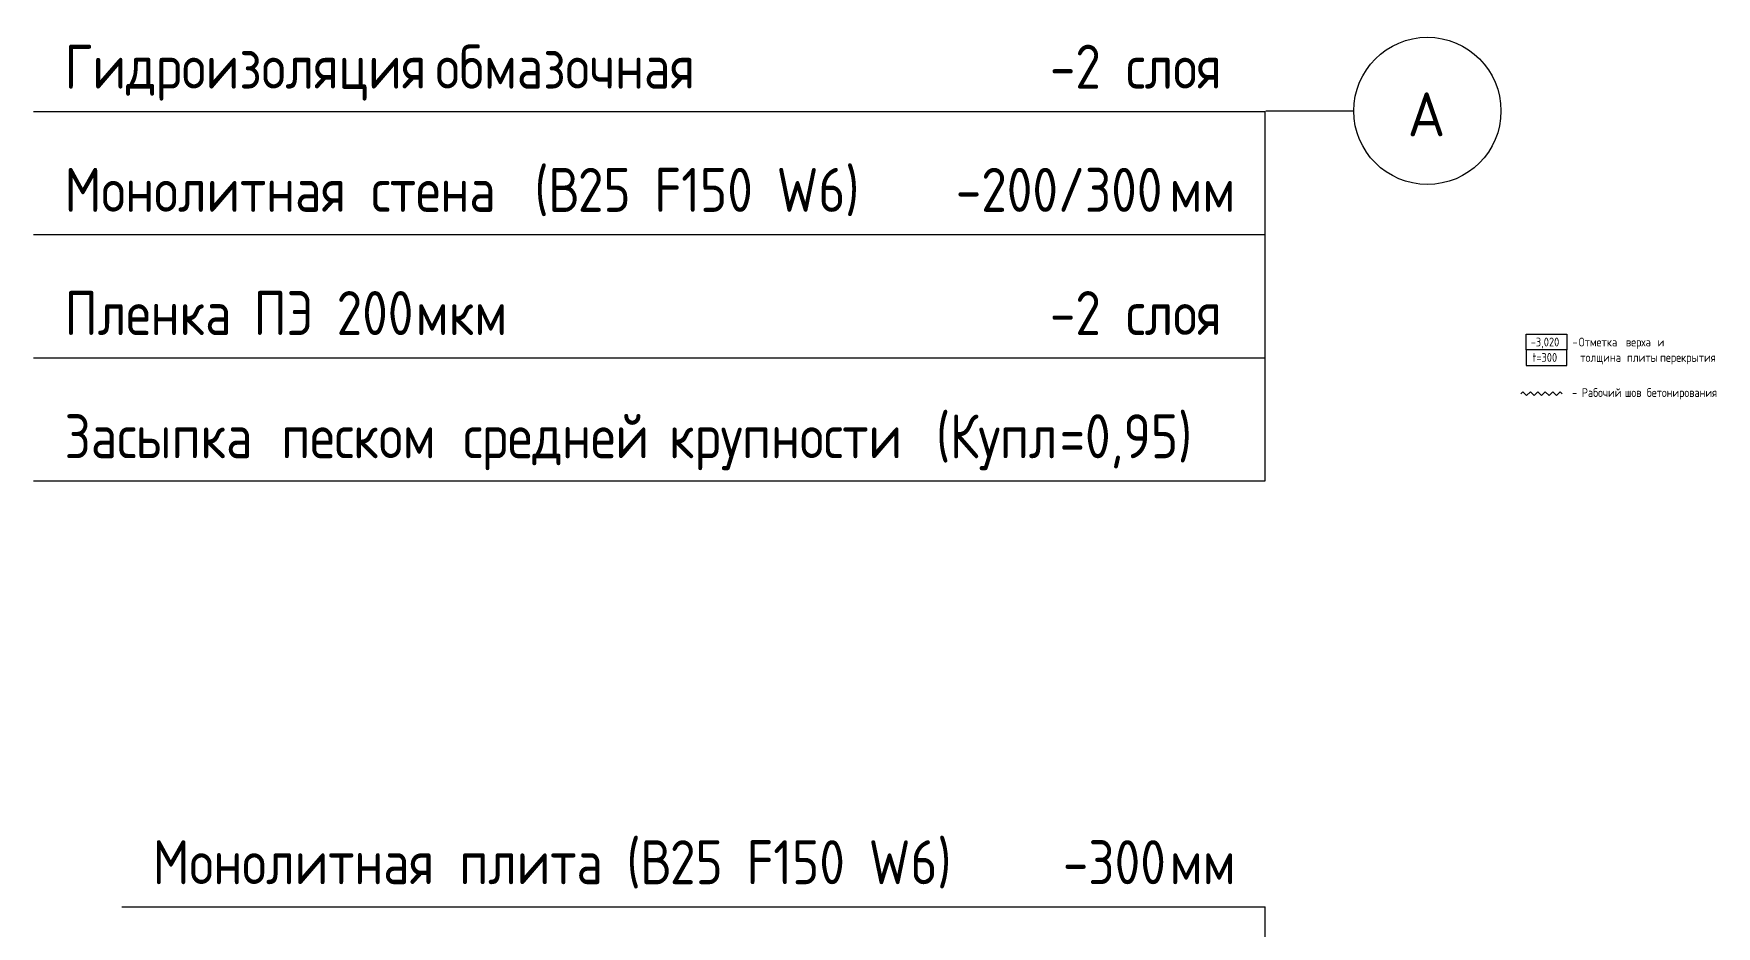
# Model space of a CAD drawing. Header units: millimetres. Extents: x 17301 to 64744, y -5326 to 7712.
# Drawn here: x 59962 to 64744, y -854 to 1682 of the extents above; entities that cross this region are included whole.
import ezdxf

# ---------------------------------------------------------------- set-up
doc = ezdxf.new("R2010")
doc.units = ezdxf.units.MM
doc.layers.add('AA_Vinoska', color=7, linetype='Continuous', lineweight=9)
doc.styles.add('GOST Common_1', font='GOST_Common.ttf', dxfattribs={"height": 125})
doc.styles.add('GOST Common_2', font='GOST_Common.ttf', dxfattribs={"width": 0.9, "height": 25})
doc.styles.add('ISOCPEUR_1', font='isocpeur.TTF', dxfattribs={"width": 0.85, "height": 125})
doc.styles.add('ISOCPEUR_5', font='isocpeur.TTF', dxfattribs={"width": 0.85, "height": 25})

# ---------------------------------------------------------------- blocks, each defined once
blk = doc.blocks.new('010_Флажок - ФПм-3987251-Флаг_Состав')
at = {"layer": 'AA_Vinoska'}
for p, q in [((1799.1, -799), (5049.1, -799)), ((5049.1, -1149), (5049.1, -799)), ((1799.1, -1149), (5049.1, -1149)), ((5049.1, -1499), (5049.1, -1149)), ((1799.1, -1499), (5049.1, -1499)), ((5049.1, -1849), (5049.1, -1499)), ((1799.1, -1849), (5049.1, -1849))]:
    blk.add_line(p, q, dxfattribs=at)
blk = doc.blocks.new('010_Флажок - СТм-3987245-Флаг_Состав')
at = {"layer": 'AA_Vinoska'}
for p, q in [((1548.6, 1461.1), (5048.6, 1461.1)), ((5048.6, 1111.1), (5048.6, 1461.1)), ((1548.6, 1111.1), (5048.6, 1111.1)), ((5048.6, 761.1), (5048.6, 1111.1)), ((1548.6, 761.1), (5048.6, 761.1)), ((5048.6, 411.1), (5048.6, 761.1)), ((1548.6, 411.1), (5048.6, 411.1))]:
    blk.add_line(p, q, dxfattribs=at)
blk = doc.blocks.new('010_Флажок только номер _ТиповАннот_ - Узел А-4007363-Флаг_Состав')
at = {"layer": 'AA_Vinoska'}
blk.add_line((5050.8, 1462.5), (5300.8, 1462.5), dxfattribs=at)
blk.add_circle((5509.9, 1462.5), 209.1, dxfattribs=at)
blk = doc.blocks.new('076_Отм верха и толщина плиты _ТиповАннот_ - 076_Отм верха и толщина плиты _ТиповАннот_-3928939-УО_Опл')
at = {"layer": 'AA_Vinoska'}
for p, q in [((688.2, 783.7), (688.2, 828.2)), ((688.2, 828.2), (803.8, 828.2)), ((803.8, 828.2), (803.8, 783.7)), ((688.2, 783.7), (688.2, 739.2)), ((803.8, 783.7), (688.2, 783.7)), ((803.8, 739.2), (803.8, 783.7)), ((688.2, 739.2), (803.8, 739.2))]:
    blk.add_line(p, q, dxfattribs=at)
blk = doc.blocks.new('076_Примечание шов бетонирования - 076_Примечание шов бетонирования-1623416-УО_Опл')
at = {"layer": 'AA_Vinoska'}
for p, q in [((673.2, 658.8), (679.1, 664.8)), ((689.8, 654.2), (679.1, 664.8)), ((689.8, 654.2), (700.4, 664.8)), ((711, 654.2), (700.4, 664.8)), ((711, 654.2), (721.6, 664.8)), ((732.2, 654.2), (721.6, 664.8)), ((732.2, 654.2), (742.8, 664.8)), ((753.4, 654.2), (742.8, 664.8)), ((753.4, 654.2), (764, 664.8)), ((774.6, 654.2), (764, 664.8)), ((774.6, 654.2), (785.2, 664.8)), ((791.1, 658.9), (785.2, 664.8))]:
    blk.add_line(p, q, dxfattribs=at)

msp = doc.modelspace()

# ---------------------------------------------------------------- block references
at = {"layer": 'AA_Vinoska'}
for name, p in [('010_Флажок - СТм-3987245-Флаг_Состав', (58412.8775, 0)), ('076_Отм верха и толщина плиты _ТиповАннот_ - 076_Отм верха и толщина плиты _ТиповАннот_-3928939-УО_Опл', (63514.9806, 0)), ('076_Примечание шов бетонирования - 076_Примечание шов бетонирования-1623416-УО_Опл', (63514.9806, 0)), ('010_Флажок - ФПм-3987251-Флаг_Состав', (58412.8775, 0))]:
    msp.add_blockref(name, p, dxfattribs=at)

# ---------------------------------------------------------------- texts
at = {"layer": 'AA_Vinoska', "char_height": 125, "attachment_point": 1, "style": 'ISOCPEUR_1', "bg_fill": 3, "box_fill_scale": 1.25, "bg_fill_color": 256, "bg_fill_true_color": 13158600, "bg_fill_transparency": 0}
for s, insert, width in [('Гидроизоляция', (60049.3984, 1650.6302), 1199.3245), ('-2 ', (62849.7155, 1650.6302), 262.352234), ('Монолитная', (60299.8231, -609.5075), 977.858328), ('-300', (62886.6903, -609.5075), 367.974562)]:
    msp.add_mtext(s, dxfattribs=dict(at, insert=insert, width=width))
at = {"layer": 'AA_Vinoska', "attachment_point": 1}
for s, insert, char_height, width, style in [('\\fGOST Common|b0|i0|c204|p34|;А', (63866.5185, 1515.2789), 125, 136.286875, 'GOST Common_1'), ('-3,020', (64216.4712, 818.3053), 25, 106.784775, 'GOST Common_2'), ('Отметка', (64352.8802, 818.1867), 25, 152.961975, 'GOST Common_2'), ('\\fGOST Common|b0|i0|c204|p34|;\\W.9; ', (64479.0865, 818.1867), 25, 9.379744, 'GOST Common_2'), ('\\fGOST Common|b0|i0|c204|p34|;\\W.9; ', (64568.9786, 818.1867), 25, 9.379744, 'GOST Common_2'), ('t=300', (64221.5562, 774.4997), 25, 94.518956, 'GOST Common_2'), (' - ', (64321.3286, 818.1867), 25, 38.240494, 'GOST Common_2'), ('толщина', (64357.2575, 774.4367), 25, 151.518937, 'GOST Common_2'), ('\\fGOST Common|b0|i0|c204|p34|;\\W.9; ', (64482.2731, 774.4367), 25, 9.379744, 'GOST Common_2'), ('верха', (64486.8255, 818.1867), 25, 99.569587, 'GOST Common_2'), ('плиты', (64490.0122, 774.4367), 25, 104.620219, 'GOST Common_2'), ('\\fGOST Common|b0|i0|c204|p34|;\\W.9; ', (64576.3325, 774.4367), 25, 9.379744, 'GOST Common_2'), ('\\fGOST Common|b0|i0|c204|p34|;\\W.9;и', (64576.7177, 818.1867), 25, 19.481006, 'GOST Common_2'), ('перекрытия', (64584.0715, 774.4367), 25, 202.02525, 'GOST Common_2'), ('Рабочий', (64361.5092, 674.7195), 25, 132.879703, 'ISOCPEUR_5'), ('\\fISOCPEUR|b0|i0|c204|p34|;\\W.85; ', (64471.1459, 674.7195), 25, 15.672991, 'ISOCPEUR_5'), ('\\fISOCPEUR|b0|i0|c204|p34|;\\W.85; ', (64533.5545, 674.7195), 25, 15.672991, 'ISOCPEUR_5'), ('бетонирования', (64546.486, 674.7195), 25, 245.997809, 'ISOCPEUR_5'), (' - ', (64320.4657, 674.7195), 25, 49.744709, 'ISOCPEUR_5'), ('шов', (64484.0774, 674.7195), 25, 59.966225, 'ISOCPEUR_5')]:
    msp.add_mtext(s, dxfattribs=dict(at, insert=insert, char_height=char_height, width=width, style=style))

# ---------------------------------------------------------------- next in the draw order: texts
at = {"layer": 'AA_Vinoska', "char_height": 125, "attachment_point": 1, "style": 'ISOCPEUR_1', "bg_fill": 3, "box_fill_scale": 1.25, "bg_fill_color": 256, "bg_fill_true_color": 13158600, "bg_fill_transparency": 0}
for s, insert, width in [('\\fISOCPEUR|b0|i0|c204|p34|;\\W.85; ', (61038.94, 1650.6302), 78.364953), ('слоя', (63066.1778, 1650.6302), 354.345875), ('Монолитная', (60049.3984, 1300.6302), 977.858328), ('-200/300', (62582.3905, 1300.6302), 735.949125), ('Пленка', (60049.3984, 950.6302), 572.404875), ('-2 ', (62849.7155, 950.6302), 262.352234), ('Засыпка', (60049.3984, 600.6302), 667.805687), ('\\fISOCPEUR|b0|i0|c204|p34|;\\W.85; ', (61106.6369, -609.5075), 78.364953), ('мм', (63190.2997, -609.5075), 204.430312)]:
    msp.add_mtext(s, dxfattribs=dict(at, insert=insert, width=width))

# ---------------------------------------------------------------- next in the draw order: block references
at = {"layer": 'AA_Vinoska'}
msp.add_blockref('010_Флажок только номер _ТиповАннот_ - Узел А-4007363-Флаг_Состав', (58412.8775, 0), dxfattribs=at)

# ---------------------------------------------------------------- next in the draw order: texts
at = {"layer": 'AA_Vinoska', "char_height": 125, "attachment_point": 1, "style": 'ISOCPEUR_1', "bg_fill": 3, "box_fill_scale": 1.25, "bg_fill_color": 256, "bg_fill_true_color": 13158600, "bg_fill_transparency": 0}
for s, insert, width in [('обмазочная', (61103.5976, 1650.6302), 943.786609), ('\\fISOCPEUR|b0|i0|c204|p34|;\\W.85; ', (60856.2122, 1300.6302), 78.364953), ('мм', (63189.6093, 1300.6302), 204.430312), ('\\fISOCPEUR|b0|i0|c204|p34|;\\W.85; ', (60521.6796, 950.6302), 78.364953), ('слоя', (63066.1778, 950.6302), 354.345875), ('\\fISOCPEUR|b0|i0|c204|p34|;\\W.85; ', (60600.3932, 600.6302), 78.364953), ('плита', (61171.2945, -609.5075), 494.039922)]:
    msp.add_mtext(s, dxfattribs=dict(at, insert=insert, width=width))

# ---------------------------------------------------------------- next in the draw order: texts
for s, insert, width in [('стена', (60920.8697, 1300.6302), 480.411234), ('ПЭ', (60586.3372, 950.6302), 204.430312), ('песком', (60665.0507, 600.6302), 548.554672), (' (', (61578.9182, -609.5075), 129.472531)]:
    msp.add_mtext(s, dxfattribs=dict(at, insert=insert, width=width))

# ---------------------------------------------------------------- next in the draw order: texts
for s, insert, width in [(' (', (61317.2486, 1300.6302), 129.472531), (' 200', (60755.009, 950.6302), 354.345875), ('\\fISOCPEUR|b0|i0|c204|p34|;\\W.85; ', (61117.6536, 600.6302), 78.364953), ('\\fISOCPEUR|b0|i0|c204|p34|;\\W.85;В', (61685.7437, -609.5075), 102.215156)]:
    msp.add_mtext(s, dxfattribs=dict(at, insert=insert, width=width))

# ---------------------------------------------------------------- next in the draw order: texts
for s, insert, width in [('\\fISOCPEUR|b0|i0|c204|p34|;\\W.85;В', (61424.0741, 1300.6302), 102.215156), ('мкм', (61047.3736, 950.6302), 296.423953), ('средней', (61182.3111, 600.6302), 630.326797), ('25 F150 W6)', (61770.0797, -609.5075), 967.636812)]:
    msp.add_mtext(s, dxfattribs=dict(at, insert=insert, width=width))

# ---------------------------------------------------------------- next in the draw order: texts
for s, insert, width in [('25 F150 W6)', (61508.4101, 1300.6302), 967.636812), ('\\fISOCPEUR|b0|i0|c204|p34|;\\W.85; ', (61702.3827, 600.6302), 78.364953)]:
    msp.add_mtext(s, dxfattribs=dict(at, insert=insert, width=width))

# ---------------------------------------------------------------- next in the draw order: texts
at = {"layer": 'AA_Vinoska', "insert": (61767.0403, 600.6302), "char_height": 125, "width": 838.164281, "attachment_point": 1, "style": 'ISOCPEUR_1', "bg_fill": 3, "box_fill_scale": 1.25, "bg_fill_color": 256, "bg_fill_true_color": 13158600, "bg_fill_transparency": 0}
msp.add_mtext('крупности', dxfattribs=at)

# ---------------------------------------------------------------- next in the draw order: texts
at = {"layer": 'AA_Vinoska', "insert": (62458.595, 600.6302), "char_height": 125, "width": 129.472531, "attachment_point": 1, "style": 'ISOCPEUR_1', "bg_fill": 3, "box_fill_scale": 1.25, "bg_fill_color": 256, "bg_fill_true_color": 13158600, "bg_fill_transparency": 0}
msp.add_mtext(' (', dxfattribs=at)

# ---------------------------------------------------------------- next in the draw order: texts
at = {"layer": 'AA_Vinoska', "insert": (62565.4205, 600.6302), "char_height": 125, "width": 378.196078, "attachment_point": 1, "style": 'ISOCPEUR_1', "bg_fill": 3, "box_fill_scale": 1.25, "bg_fill_color": 256, "bg_fill_true_color": 13158600, "bg_fill_transparency": 0}
msp.add_mtext('Купл', dxfattribs=at)

# ---------------------------------------------------------------- next in the draw order: texts
at = {"layer": 'AA_Vinoska', "insert": (62877.4635, 600.6302), "char_height": 125, "width": 463.375375, "attachment_point": 1, "style": 'ISOCPEUR_1', "bg_fill": 3, "box_fill_scale": 1.25, "bg_fill_color": 256, "bg_fill_true_color": 13158600, "bg_fill_transparency": 0}
msp.add_mtext('=0,95)', dxfattribs=at)

doc.saveas('drawing.dxf')
